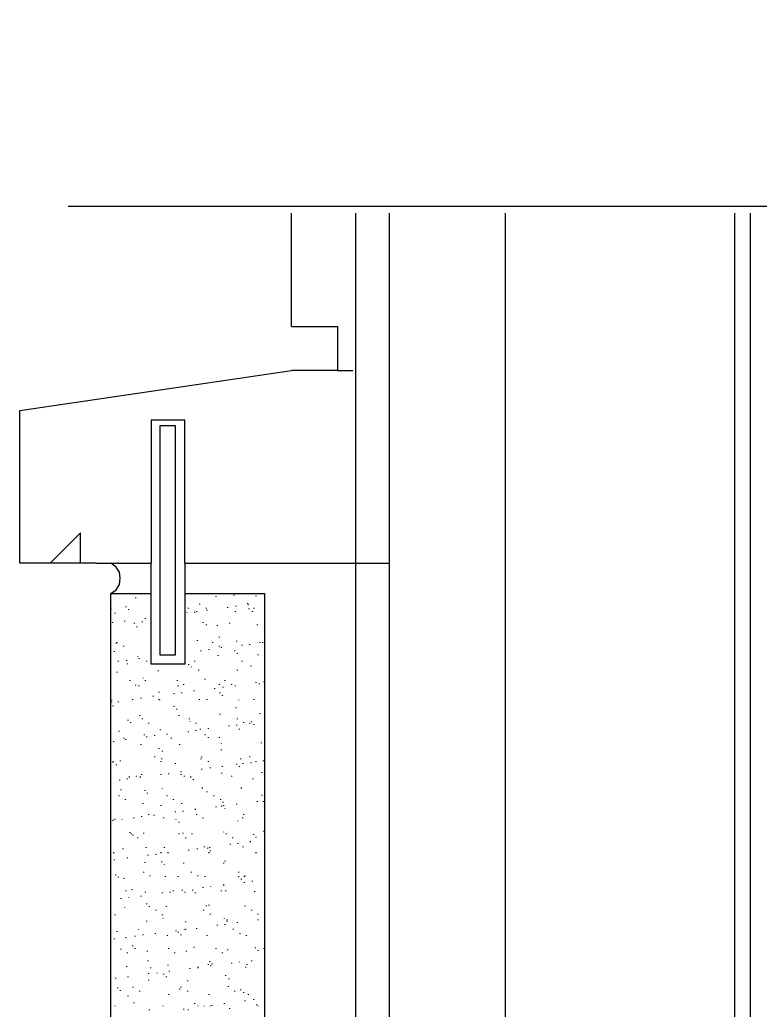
# Model space of a CAD drawing. Header units: millimetres. Extents: x 14345 to 64157, y -11631 to -3212.
# Drawn here: x 57272 to 58483, y -5671 to -4051 of the extents above; entities that cross this region are included whole.
import ezdxf

# ---------------------------------------------------------------- set-up
doc = ezdxf.new("R2010")
doc.units = ezdxf.units.MM
doc.header["$MEASUREMENT"] = 0
doc.layers.add('NewA-Zz_30_30-P_ExternalReferenceDrawing', color=7, linetype='Continuous')

msp = doc.modelspace()

# ---------------------------------------------------------------- linework, layer by layer
at = {"layer": 'NewA-Zz_30_30-P_ExternalReferenceDrawing', "linetype": 'Continuous', "flags": 128}
for points in [[(57351.1, -4355.9), (59019, -4355.9), (59234.9, -4051.1), (59234.9, -4660.7), (59426.5, -4343.2), (60381.1, -4343.2)], [(57716.2, -4552.7), (57716.2, -4367.5)], [(57821, -4367.5), (57821, -8840)], [(57876, -4367.5), (57876, -8839)], [(58441.2, -8759.6), (58066.5, -8759.6), (58066.5, -4367.5)], [(58441.2, -4367.5), (58441.2, -8759.6)], [(58466.6, -4367.5), (58466.6, -8715.1)], [(57716.2, -4552.7), (57791.4, -4552.7), (57791.4, -4624.7), (57716.2, -4624.7)], [(57396.6, -4940.1), (57271.7, -4940.1), (57271.7, -4690.3), (57716.2, -4624.7)], [(57791.4, -4624.7), (57816.8, -4624.7)], [(57541.6, -4940.1), (57541.6, -4706.2), (57486.6, -4706.2), (57486.6, -4940.1)], [(57371.2, -4940.1), (57371.2, -4890.3), (57321.5, -4940.1)], [(57396.6, -4940.1), (57486.6, -4940.1)], [(57420.9, -4989.8), (57429.4, -4983.4), (57434.7, -4975), (57435.8, -4964.4), (57434.7, -4954.9), (57429.4, -4946.4), (57420.9, -4940.1)], [(57541.6, -4940.1), (57541.6, -5105.2), (57486.6, -5105.2), (57486.6, -4940.1)], [(57541.6, -4940.1), (57876, -4940.1)], [(57420.9, -6814.4), (57420.9, -4989.8)], [(57420.9, -6865.2), (57420.9, -4989.8), (57486.6, -4989.8)], [(57541.6, -4989.8), (57671.8, -4989.8), (57671.8, -6865.2)], [(57461.2, -4996.1), (57461.2, -4997.2)], [(57565.9, -5006.7), (57565.9, -5007.8)], [(57592.4, -4994), (57592.4, -4995.1)], [(57622, -4991.9), (57622, -4993)], [(57644.3, -5005.7), (57644.3, -5006.7)], [(57658, -4993), (57658, -4994)], [(57420.9, -5013.1), (57420.9, -5014.1)], [(57427.3, -5021.5), (57427.3, -5022.6)], [(57445.3, -5011), (57445.3, -5012)], [(57449.5, -5015.2), (57449.5, -5016.3)], [(57544.8, -5020.5), (57544.8, -5021.5)], [(57546.9, -5013.1), (57546.9, -5014.1)], [(57557.5, -5019.4), (57557.5, -5020.5)], [(57560.6, -5018.4), (57560.6, -5019.4)], [(57576.5, -5013.1), (57576.5, -5014.1)], [(57577.6, -5016.3), (57577.6, -5017.3)], [(57611.4, -5012), (57611.4, -5013.1)], [(57624.1, -5018.4), (57624.1, -5019.4)], [(57625.2, -5009.9), (57625.2, -5011)], [(57645.3, -5007.8), (57645.3, -5008.8)], [(57646.4, -5014.1), (57646.4, -5015.2)], [(57651.7, -5018.4), (57651.7, -5019.4)], [(57654.8, -5013.1), (57654.8, -5014.1)], [(57423.1, -5036.4), (57423.1, -5037.4)], [(57443.2, -5034.2), (57443.2, -5035.3)], [(57459, -5037.4), (57459, -5038.5)], [(57471.7, -5035.3), (57471.7, -5036.4)], [(57477, -5030), (57477, -5031.1)], [(57571.2, -5036.4), (57571.2, -5037.4)], [(57614.6, -5037.4), (57614.6, -5038.5)], [(57463.3, -5043.8), (57463.3, -5044.8)], [(57576.5, -5040.6), (57576.5, -5041.7)], [(57594.5, -5041.7), (57594.5, -5042.7)], [(57660.1, -5040.6), (57660.1, -5041.7)], [(57429.4, -5070.2), (57429.4, -5071.3)], [(57430.5, -5069.2), (57430.5, -5070.2)], [(57561.7, -5066), (57561.7, -5067.1)], [(57587.1, -5069.2), (57587.1, -5070.2)], [(57597.7, -5060.7), (57597.7, -5061.8)], [(57626.3, -5067.1), (57626.3, -5068.1)], [(57664.4, -5069.2), (57664.4, -5070.2)], [(57668.6, -5069.2), (57668.6, -5070.2)], [(57426.2, -5084), (57426.2, -5085)], [(57441.1, -5075.5), (57441.1, -5076.6)], [(57568.1, -5082.9), (57568.1, -5084)], [(57580.8, -5080.8), (57580.8, -5081.9)], [(57597.7, -5075.5), (57597.7, -5076.6)], [(57600.9, -5077.6), (57600.9, -5078.7)], [(57623.1, -5082.9), (57623.1, -5084)], [(57627.3, -5087.2), (57627.3, -5088.2)], [(57634.7, -5073.4), (57634.7, -5074.5)], [(57647.4, -5072.3), (57647.4, -5073.4)], [(57432.6, -5099.9), (57432.6, -5100.9)], [(57446.3, -5098.8), (57446.3, -5099.9)], [(57464.3, -5092.5), (57464.3, -5093.5)], [(57466.5, -5095.6), (57466.5, -5096.7)], [(57479.2, -5099.9), (57479.2, -5100.9)], [(57557.5, -5099.9), (57557.5, -5100.9)], [(57595.6, -5090.3), (57595.6, -5091.4)], [(57634.7, -5099.9), (57634.7, -5100.9)], [(57661.2, -5089.3), (57661.2, -5090.3)], [(57430.5, -5117.9), (57430.5, -5118.9)], [(57447.4, -5104.1), (57447.4, -5105.2)], [(57498.2, -5115.7), (57498.2, -5116.8)], [(57547.9, -5105.2), (57547.9, -5106.2)], [(57552.2, -5109.4), (57552.2, -5110.4)], [(57563.8, -5114.7), (57563.8, -5115.7)], [(57627.3, -5114.7), (57627.3, -5115.7)], [(57649.5, -5107.3), (57649.5, -5108.3)], [(57451.6, -5131.6), (57451.6, -5132.7)], [(57472.8, -5127.4), (57472.8, -5128.4)], [(57477, -5131.6), (57477, -5132.7)], [(57528.9, -5131.6), (57528.9, -5132.7)], [(57574.4, -5129.5), (57574.4, -5130.6)], [(57607.2, -5131.6), (57607.2, -5132.7)], [(57658, -5134.8), (57658, -5135.8)], [(57670.7, -5133.7), (57670.7, -5134.8)], [(57461.2, -5139), (57461.2, -5140.1)], [(57466.5, -5140.1), (57466.5, -5141.1)], [(57499.3, -5150.7), (57499.3, -5151.7)], [(57530, -5140.1), (57530, -5141.1)], [(57536.3, -5151.7), (57536.3, -5152.8)], [(57539.5, -5138), (57539.5, -5139)], [(57556.4, -5148.5), (57556.4, -5149.6)], [(57590.3, -5144.3), (57590.3, -5145.4)], [(57597.7, -5138), (57597.7, -5139)], [(57598.7, -5151.7), (57598.7, -5152.8)], [(57604, -5142.2), (57604, -5143.3)], [(57617.8, -5138), (57617.8, -5139)], [(57624.1, -5140.1), (57624.1, -5141.1)], [(57663.3, -5136.9), (57663.3, -5138)], [(57422, -5163.4), (57422, -5164.4)], [(57422, -5166.5), (57422, -5167.6)], [(57432.6, -5166.5), (57432.6, -5167.6)], [(57455.9, -5162.3), (57455.9, -5163.4)], [(57469.6, -5160.2), (57469.6, -5161.2)], [(57489.7, -5157), (57489.7, -5158.1)], [(57499.3, -5162.3), (57499.3, -5163.4)], [(57500.3, -5163.4), (57500.3, -5164.4)], [(57523.6, -5152.8), (57523.6, -5153.8)], [(57564.9, -5162.3), (57564.9, -5163.4)], [(57577.6, -5162.3), (57577.6, -5163.4)], [(57603, -5156), (57603, -5157)], [(57629.4, -5163.4), (57629.4, -5164.4)], [(57654.8, -5162.3), (57654.8, -5163.4)], [(57424.1, -5172.9), (57424.1, -5173.9)], [(57523.6, -5173.9), (57523.6, -5175)], [(57527.8, -5178.2), (57527.8, -5179.2)], [(57625.2, -5176.1), (57625.2, -5177.1)], [(57448.5, -5196.2), (57448.5, -5197.2)], [(57452.7, -5200.4), (57452.7, -5201.5)], [(57467.5, -5188.8), (57467.5, -5189.8)], [(57471.7, -5194.1), (57471.7, -5195.1)], [(57532.1, -5188.8), (57532.1, -5189.8)], [(57549, -5194.1), (57549, -5195.1)], [(57550.1, -5198.3), (57550.1, -5199.3)], [(57598.7, -5186.6), (57598.7, -5187.7)], [(57627.3, -5194.1), (57627.3, -5195.1)], [(57637.9, -5200.4), (57637.9, -5201.5)], [(57650.6, -5199.3), (57650.6, -5200.4)], [(57664.4, -5185.6), (57664.4, -5186.6)], [(57433.6, -5214.2), (57433.6, -5215.2)], [(57482.3, -5201.5), (57482.3, -5202.5)], [(57501.4, -5212), (57501.4, -5213.1)], [(57546.9, -5215.2), (57546.9, -5216.3)], [(57559.6, -5201.5), (57559.6, -5202.5)], [(57559.6, -5213.1), (57559.6, -5214.2)], [(57567, -5211), (57567, -5212)], [(57579.7, -5209.9), (57579.7, -5211)], [(57613.6, -5205.7), (57613.6, -5206.8)], [(57626.3, -5204.6), (57626.3, -5205.7)], [(57630.5, -5211), (57630.5, -5212)], [(57647.4, -5201.5), (57647.4, -5202.5)], [(57654.8, -5203.6), (57654.8, -5204.6)], [(57425.2, -5231.1), (57425.2, -5232.2)], [(57442.1, -5225.8), (57442.1, -5226.9)], [(57445.3, -5227.9), (57445.3, -5229)], [(57474.9, -5220.5), (57474.9, -5221.6)], [(57479.2, -5223.7), (57479.2, -5224.7)], [(57491.9, -5221.6), (57491.9, -5222.6)], [(57512, -5219.5), (57512, -5220.5)], [(57519.4, -5225.8), (57519.4, -5226.9)], [(57574.4, -5220.5), (57574.4, -5221.6)], [(57579.7, -5224.7), (57579.7, -5225.8)], [(57597.7, -5224.7), (57597.7, -5225.8)], [(57666.5, -5233.2), (57666.5, -5234.3)], [(57469.6, -5236.4), (57469.6, -5237.4)], [(57499.3, -5242.7), (57499.3, -5243.8)], [(57504.6, -5247), (57504.6, -5248)], [(57533.1, -5236.4), (57533.1, -5237.4)], [(57600.9, -5234.3), (57600.9, -5235.3)], [(57600.9, -5244.9), (57600.9, -5245.9)], [(57424.1, -5263.9), (57424.1, -5265)], [(57424.1, -5265), (57424.1, -5266)], [(57435.8, -5262.8), (57435.8, -5263.9)], [(57491.9, -5256.5), (57491.9, -5257.6)], [(57502.4, -5263.9), (57502.4, -5265)], [(57503.5, -5259.7), (57503.5, -5260.7)], [(57568.1, -5259.7), (57568.1, -5260.7)], [(57569.1, -5256.5), (57569.1, -5257.6)], [(57579.7, -5263.9), (57579.7, -5265)], [(57632.6, -5259.7), (57632.6, -5260.7)], [(57647.4, -5256.5), (57647.4, -5257.6)], [(57658, -5263.9), (57658, -5265)], [(57669.7, -5262.8), (57669.7, -5263.9)], [(57429.4, -5269.2), (57429.4, -5270.3)], [(57525.7, -5267.1), (57525.7, -5268.1)], [(57535.2, -5280.8), (57535.2, -5281.9)], [(57569.1, -5276.6), (57569.1, -5277.7)], [(57582.9, -5274.5), (57582.9, -5275.5)], [(57603, -5272.4), (57603, -5273.4)], [(57626.3, -5268.1), (57626.3, -5269.2)], [(57630.5, -5272.4), (57630.5, -5273.4)], [(57636.8, -5267.1), (57636.8, -5268.1)], [(57649.5, -5266), (57649.5, -5267.1)], [(57667.5, -5281.9), (57667.5, -5283)], [(57434.7, -5294.6), (57434.7, -5295.7)], [(57447.4, -5292.5), (57447.4, -5293.5)], [(57450.6, -5289.3), (57450.6, -5290.4)], [(57462.2, -5288.2), (57462.2, -5289.3)], [(57468.6, -5289.3), (57468.6, -5290.4)], [(57470.7, -5285.1), (57470.7, -5286.1)], [(57502.4, -5285.1), (57502.4, -5286.1)], [(57515.1, -5284), (57515.1, -5285.1)], [(57535.2, -5285.1), (57535.2, -5286.1)], [(57540.5, -5288.2), (57540.5, -5289.3)], [(57551.1, -5289.3), (57551.1, -5290.4)], [(57555.4, -5293.5), (57555.4, -5294.6)], [(57601.9, -5283), (57601.9, -5284)], [(57617.8, -5288.2), (57617.8, -5289.3)], [(57652.7, -5292.5), (57652.7, -5293.5)], [(57436.8, -5310.5), (57436.8, -5311.5)], [(57476, -5311.5), (57476, -5312.6)], [(57504.6, -5308.4), (57504.6, -5309.4)], [(57570.2, -5307.3), (57570.2, -5308.4)], [(57577.6, -5313.6), (57577.6, -5314.7)], [(57633.7, -5307.3), (57633.7, -5308.4)], [(57433.6, -5320), (57433.6, -5321.1)], [(57444.2, -5326.3), (57444.2, -5327.4)], [(57480.2, -5315.8), (57480.2, -5316.8)], [(57512, -5320), (57512, -5321.1)], [(57522.5, -5326.3), (57522.5, -5327.4)], [(57589.2, -5320), (57589.2, -5321.1)], [(57599.8, -5326.3), (57599.8, -5327.4)], [(57604, -5330.6), (57604, -5331.6)], [(57660.1, -5329.5), (57660.1, -5330.6)], [(57667.5, -5318.9), (57667.5, -5320)], [(57669.7, -5329.5), (57669.7, -5330.6)], [(57472.8, -5332.7), (57472.8, -5333.8)], [(57502.4, -5335.9), (57502.4, -5336.9)], [(57525.7, -5346.5), (57525.7, -5347.5)], [(57536.3, -5332.7), (57536.3, -5333.8)], [(57538.4, -5345.4), (57538.4, -5346.5)], [(57558.5, -5342.2), (57558.5, -5343.3)], [(57592.4, -5338), (57592.4, -5339)], [(57601.9, -5336.9), (57601.9, -5338)], [(57605.1, -5335.9), (57605.1, -5336.9)], [(57607.2, -5341.2), (57607.2, -5342.2)], [(57626.3, -5333.8), (57626.3, -5334.8)], [(57424.1, -5360.2), (57424.1, -5361.3)], [(57427.3, -5358.1), (57427.3, -5359.2)], [(57438.9, -5359.2), (57438.9, -5360.2)], [(57458, -5356), (57458, -5357)], [(57470.7, -5353.9), (57470.7, -5354.9)], [(57482.3, -5350.7), (57482.3, -5351.7)], [(57490.8, -5351.7), (57490.8, -5352.8)], [(57506.7, -5356), (57506.7, -5357)], [(57526.8, -5359.2), (57526.8, -5360.2)], [(57560.6, -5350.7), (57560.6, -5351.7)], [(57571.2, -5356), (57571.2, -5357)], [(57628.4, -5361.3), (57628.4, -5362.3)], [(57635.8, -5356), (57635.8, -5357)], [(57637.9, -5350.7), (57637.9, -5351.7)], [(57532.1, -5363.4), (57532.1, -5364.4)], [(57605.1, -5379.3), (57605.1, -5380.3)], [(57670.7, -5378.2), (57670.7, -5379.3)], [(57451.6, -5380.3), (57451.6, -5381.4)], [(57453.8, -5382.4), (57453.8, -5383.5)], [(57456.9, -5384.6), (57456.9, -5385.6)], [(57464.3, -5388.8), (57464.3, -5389.8)], [(57473.9, -5381.4), (57473.9, -5382.4)], [(57532.1, -5382.4), (57532.1, -5383.5)], [(57538.4, -5381.4), (57538.4, -5382.4)], [(57542.7, -5388.8), (57542.7, -5389.8)], [(57553.2, -5382.4), (57553.2, -5383.5)], [(57609.3, -5382.4), (57609.3, -5383.5)], [(57619.9, -5388.8), (57619.9, -5389.8)], [(57648.5, -5395.1), (57648.5, -5396.2)], [(57653.8, -5383.5), (57653.8, -5384.6)], [(57658, -5387.7), (57658, -5388.8)], [(57440, -5406.8), (57440, -5407.8)], [(57478.1, -5404.7), (57478.1, -5405.7)], [(57507.7, -5404.7), (57507.7, -5405.7)], [(57547.9, -5408.9), (57547.9, -5410)], [(57561.7, -5406.8), (57561.7, -5407.8)], [(57573.3, -5403.6), (57573.3, -5404.7)], [(57578.6, -5405.7), (57578.6, -5406.8)], [(57581.8, -5404.7), (57581.8, -5405.7)], [(57582.9, -5410), (57582.9, -5411)], [(57615.7, -5399.4), (57615.7, -5400.4)], [(57628.4, -5398.3), (57628.4, -5399.4)], [(57636.8, -5403.6), (57636.8, -5404.7)], [(57425.2, -5413.1), (57425.2, -5414.2)], [(57426.2, -5424.8), (57426.2, -5425.8)], [(57447.4, -5421.6), (57447.4, -5422.7)], [(57481.3, -5417.4), (57481.3, -5418.4)], [(57494, -5416.3), (57494, -5417.4)], [(57502.4, -5413.1), (57502.4, -5414.2)], [(57503.5, -5427.9), (57503.5, -5429)], [(57514.1, -5413.1), (57514.1, -5414.2)], [(57580.8, -5413.1), (57580.8, -5414.2)], [(57607.2, -5426.9), (57607.2, -5427.9)], [(57658, -5413.1), (57658, -5414.2)], [(57476, -5429), (57476, -5430.1)], [(57507.7, -5432.2), (57507.7, -5433.2)], [(57539.5, -5430.1), (57539.5, -5431.1)], [(57605.1, -5430.1), (57605.1, -5431.1)], [(57428.4, -5449.1), (57428.4, -5450.2)], [(57432.6, -5453.3), (57432.6, -5454.4)], [(57442.1, -5455.5), (57442.1, -5456.5)], [(57473.9, -5444.9), (57473.9, -5445.9)], [(57484.4, -5451.2), (57484.4, -5452.3)], [(57509.8, -5452.3), (57509.8, -5453.3)], [(57530, -5452.3), (57530, -5453.3)], [(57552.2, -5444.9), (57552.2, -5445.9)], [(57562.8, -5451.2), (57562.8, -5452.3)], [(57574.4, -5452.3), (57574.4, -5453.3)], [(57629.4, -5444.9), (57629.4, -5445.9)], [(57629.4, -5452.3), (57629.4, -5453.3)], [(57633.7, -5456.5), (57633.7, -5457.6)], [(57639, -5452.3), (57639, -5453.3)], [(57640, -5451.2), (57640, -5452.3)], [(57651.7, -5459.7), (57651.7, -5460.8)], [(57445.3, -5475.6), (57445.3, -5476.6)], [(57454.8, -5473.5), (57454.8, -5474.5)], [(57522.5, -5475.6), (57522.5, -5476.6)], [(57537.4, -5474.5), (57537.4, -5475.6)], [(57554.3, -5474.5), (57554.3, -5475.6)], [(57571.2, -5470.3), (57571.2, -5471.3)], [(57583.9, -5468.2), (57583.9, -5469.2)], [(57600.9, -5475.6), (57600.9, -5476.6)], [(57605.1, -5466), (57605.1, -5467.1)], [(57608.3, -5475.6), (57608.3, -5476.6)], [(57639, -5461.8), (57639, -5462.9)], [(57655.9, -5476.6), (57655.9, -5477.7)], [(57436.8, -5488.3), (57436.8, -5489.3)], [(57449.5, -5486.2), (57449.5, -5487.2)], [(57469.6, -5484), (57469.6, -5485.1)], [(57477, -5477.7), (57477, -5478.7)], [(57504.6, -5478.7), (57504.6, -5479.8)], [(57517.3, -5477.7), (57517.3, -5478.7)], [(57541.6, -5477.7), (57541.6, -5478.7)], [(57558.5, -5478.7), (57558.5, -5479.8)], [(57443.2, -5503.1), (57443.2, -5504.1)], [(57479.2, -5496.7), (57479.2, -5497.8)], [(57483.4, -5501), (57483.4, -5502)], [(57494, -5507.3), (57494, -5508.4)], [(57510.9, -5501), (57510.9, -5502)], [(57572.3, -5507.3), (57572.3, -5508.4)], [(57576.5, -5499.9), (57576.5, -5501)], [(57580.8, -5498.9), (57580.8, -5499.9)], [(57640, -5499.9), (57640, -5501)], [(57650.6, -5507.3), (57650.6, -5508.4)], [(57427.3, -5514.7), (57427.3, -5515.8)], [(57504.6, -5514.7), (57504.6, -5515.8)], [(57505.6, -5521.1), (57505.6, -5522.1)], [(57582.9, -5513.7), (57582.9, -5514.7)], [(57606.2, -5521.1), (57606.2, -5522.1)], [(57610.4, -5523.2), (57610.4, -5524.3)], [(57661.2, -5513.7), (57661.2, -5514.7)], [(57661.2, -5523.2), (57661.2, -5524.3)], [(57465.4, -5539.1), (57465.4, -5540.1)], [(57479.2, -5525.3), (57479.2, -5526.4)], [(57526.8, -5541.2), (57526.8, -5542.2)], [(57540.5, -5539.1), (57540.5, -5540.1)], [(57542.7, -5526.4), (57542.7, -5527.4)], [(57542.7, -5538), (57542.7, -5539.1)], [(57560.6, -5537), (57560.6, -5538)], [(57594.5, -5531.7), (57594.5, -5532.7)], [(57607.2, -5530.6), (57607.2, -5531.7)], [(57610.4, -5525.3), (57610.4, -5526.4)], [(57621, -5538), (57621, -5539.1)], [(57627.3, -5527.4), (57627.3, -5528.5)], [(57426.2, -5553.9), (57426.2, -5554.9)], [(57430.5, -5542.2), (57430.5, -5543.3)], [(57445.3, -5551.8), (57445.3, -5552.8)], [(57460.1, -5549.7), (57460.1, -5550.7)], [(57472.8, -5547.5), (57472.8, -5548.6)], [(57492.9, -5545.4), (57492.9, -5546.5)], [(57513, -5548.6), (57513, -5549.7)], [(57531, -5543.3), (57531, -5544.4)], [(57535.2, -5547.5), (57535.2, -5548.6)], [(57577.6, -5548.6), (57577.6, -5549.7)], [(57631.6, -5545.4), (57631.6, -5546.5)], [(57642.1, -5548.6), (57642.1, -5549.7)], [(57436.8, -5570.8), (57436.8, -5571.9)], [(57455.9, -5565.5), (57455.9, -5566.6)], [(57460.1, -5569.8), (57460.1, -5570.8)], [(57515.1, -5569.8), (57515.1, -5570.8)], [(57556.4, -5567.6), (57556.4, -5568.7)], [(57592.4, -5569.8), (57592.4, -5570.8)], [(57611.4, -5571.9), (57611.4, -5572.9)], [(57657, -5568.7), (57657, -5569.8)], [(57661.2, -5572.9), (57661.2, -5574)], [(57670.7, -5569.8), (57670.7, -5570.8)], [(57447.4, -5577.2), (57447.4, -5578.2)], [(57480.2, -5574), (57480.2, -5575.1)], [(57481.3, -5589.9), (57481.3, -5590.9)], [(57524.7, -5577.2), (57524.7, -5578.2)], [(57543.7, -5574), (57543.7, -5575.1)], [(57603, -5577.2), (57603, -5578.2)], [(57650.6, -5589.9), (57650.6, -5590.9)], [(57446.3, -5599.4), (57446.3, -5600.5)], [(57485.5, -5601.5), (57485.5, -5602.6)], [(57514.1, -5597.3), (57514.1, -5598.3)], [(57550.1, -5602.6), (57550.1, -5603.6)], [(57562.8, -5600.5), (57562.8, -5601.5)], [(57562.8, -5601.5), (57562.8, -5602.6)], [(57579.7, -5596.2), (57579.7, -5597.3)], [(57581.8, -5590.9), (57581.8, -5592)], [(57583.9, -5598.3), (57583.9, -5599.4)], [(57586, -5595.2), (57586, -5596.2)], [(57617.8, -5594.1), (57617.8, -5595.2)], [(57630.5, -5592), (57630.5, -5593)], [(57641.1, -5600.5), (57641.1, -5601.5)], [(57643.2, -5596.2), (57643.2, -5597.3)], [(57428.4, -5618.4), (57428.4, -5619.5)], [(57448.5, -5616.3), (57448.5, -5617.4)], [(57482.3, -5611), (57482.3, -5612.1)], [(57482.3, -5621.6), (57482.3, -5622.7)], [(57496.1, -5610), (57496.1, -5611)], [(57506.7, -5612.1), (57506.7, -5613.2)], [(57510.9, -5616.3), (57510.9, -5617.4)], [(57516.2, -5606.8), (57516.2, -5607.9)], [(57608.3, -5614.2), (57608.3, -5615.3)], [(57613.6, -5619.5), (57613.6, -5620.6)], [(57431.5, -5634.3), (57431.5, -5635.4)], [(57435.8, -5638.6), (57435.8, -5639.6)], [(57456.9, -5633.3), (57456.9, -5634.3)], [(57533.1, -5636.4), (57533.1, -5637.5)], [(57535.2, -5633.3), (57535.2, -5634.3)], [(57545.8, -5622.7), (57545.8, -5623.7)], [(57612.5, -5632.2), (57612.5, -5633.3)], [(57632.6, -5637.5), (57632.6, -5638.6)], [(57448.5, -5648.1), (57448.5, -5649.1)], [(57467.5, -5639.6), (57467.5, -5640.7)], [(57515.1, -5644.9), (57515.1, -5646)], [(57545.8, -5639.6), (57545.8, -5640.7)], [(57580.8, -5644.9), (57580.8, -5646)], [(57623.1, -5639.6), (57623.1, -5640.7)], [(57637.9, -5641.7), (57637.9, -5642.8)], [(57645.3, -5644.9), (57645.3, -5646)], [(57653.8, -5653.4), (57653.8, -5654.4)], [(57427.3, -5664), (57427.3, -5665)], [(57458, -5658.7), (57458, -5659.7)], [(57483.4, -5670.3), (57483.4, -5671.4)], [(57505.6, -5664), (57505.6, -5665)], [(57539.5, -5669.2), (57539.5, -5670.3)], [(57546.9, -5670.3), (57546.9, -5671.4)], [(57557.5, -5659.7), (57557.5, -5660.8)], [(57562.8, -5664), (57562.8, -5665)], [(57573.3, -5664), (57573.3, -5665)], [(57582.9, -5664), (57582.9, -5665)], [(57586, -5662.9), (57586, -5664)], [(57606.2, -5659.7), (57606.2, -5660.8)], [(57614.6, -5668.2), (57614.6, -5669.2)], [(57640, -5655.5), (57640, -5656.5)], [(57659.1, -5661.8), (57659.1, -5662.9)], [(57661.2, -5664), (57661.2, -5665)]]:
    msp.add_lwpolyline(points, dxfattribs=at)
msp.add_lwpolyline([(57525.7, -4714.6), (57525.7, -5090.3), (57501.4, -5090.3), (57501.4, -4714.6)], close=True, dxfattribs=at)

doc.saveas('drawing.dxf')
